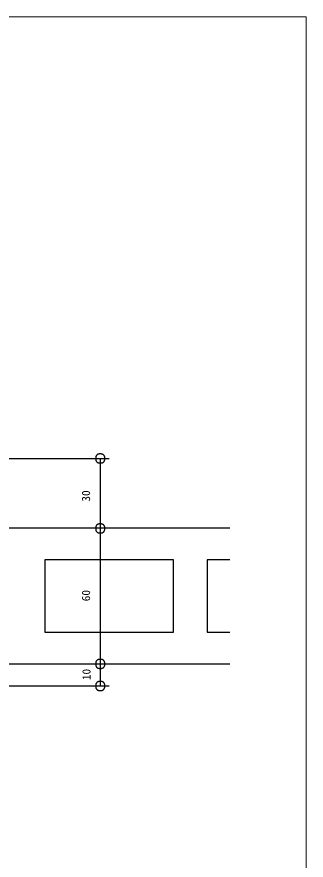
# Model space of a CAD drawing. Units: millimetres, scale not verified. Extents: x -399 to 393, y -290 to 271.
# Drawn here: x 264.8 to 392.9, y -102.1 to 271.2 of the extents above; entities that cross this region are included whole.
import ezdxf
from ezdxf.enums import TextEntityAlignment as Align

# ---------------------------------------------------------------- set-up
doc = ezdxf.new("R2010")
doc.units = ezdxf.units.MM
doc.header["$LTSCALE"] = 2
for name, color, linetype, lineweight in [('0-1_ﾚｲﾔｰ_4', 7, 'Continuous', 25), ('0-3_ﾚｲﾔｰ_1', 7, 'Continuous', 25), ('A-0', 7, 'Continuous', 18)]:
    doc.layers.add(name, color=color, linetype=linetype, lineweight=lineweight)
doc.styles.add('ＭＳ ゴシック', font='')
doc.styles.get('ＭＳ ゴシック').set_extended_font_data('MS Gothic')

msp = doc.modelspace()

# ---------------------------------------------------------------- linework, layer by layer
at = {"layer": '0-1_ﾚｲﾔｰ_4'}
for p, q in [((123.973, 75.731), (305.586, 75.731)), ((301.706, 75.731), (301.706, -24.969)), ((359.086, 44.808), (312.515, 44.808)), ((359.086, 44.808), (338.312, 44.808)), ((349.086, 30.807), (349.086, -1.193)), ((359.086, 30.807), (349.086, 30.807)), ((349.086, -1.193), (359.086, -1.193)), ((338.202, -15.194), (359.086, -15.194)), ((180.669, -24.969), (305.586, -24.969))]:
    msp.add_line(p, q, dxfattribs=at)
for points in [[(299.995, 77.04), (299.919, 76.921), (299.857, 76.798), (299.807, 76.671), (299.77, 76.541), (299.744, 76.409), (299.726, 76.275), (299.715, 76.139), (299.709, 76.002), (299.707, 75.864), (299.707, 75.726), (299.707, 75.588), (299.709, 75.451), (299.715, 75.314), (299.726, 75.179), (299.744, 75.045), (299.77, 74.913), (299.807, 74.784), (299.857, 74.658), (299.919, 74.535), (299.995, 74.417), (300.082, 74.305), (300.178, 74.2), (300.284, 74.103), (300.396, 74.017), (300.514, 73.942), (300.637, 73.879), (300.763, 73.83), (300.892, 73.793), (301.023, 73.767), (301.156, 73.749), (301.29, 73.738), (301.426, 73.733), (301.563, 73.731), (301.701, 73.731), (301.839, 73.731), (301.976, 73.733), (302.113, 73.738), (302.249, 73.749), (302.383, 73.767)], [(303.705, 75.725), (303.705, 75.91), (303.704, 75.987), (303.702, 76.08), (303.697, 76.184), (303.686, 76.298), (303.668, 76.419), (303.642, 76.544), (303.605, 76.671), (303.555, 76.798), (303.492, 76.921), (303.417, 77.04), (303.33, 77.153), (303.233, 77.259), (303.128, 77.356), (303.015, 77.443), (302.896, 77.518), (302.772, 77.581), (302.645, 77.631), (302.515, 77.668), (302.383, 77.694), (302.249, 77.712), (302.113, 77.723), (301.976, 77.729), (301.839, 77.731), (301.701, 77.731), (301.563, 77.731), (301.426, 77.729), (301.29, 77.723), (301.156, 77.712), (301.023, 77.694), (300.892, 77.668), (300.763, 77.631), (300.637, 77.581), (300.514, 77.518), (300.396, 77.443), (300.284, 77.356), (300.178, 77.259), (300.082, 77.153), (299.995, 77.04)], [(302.383, 73.767), (302.515, 73.793), (302.645, 73.83), (302.772, 73.879), (302.896, 73.942), (303.015, 74.017), (303.128, 74.103), (303.233, 74.2), (303.33, 74.305), (303.417, 74.417), (303.492, 74.535), (303.555, 74.658), (303.605, 74.784), (303.642, 74.911), (303.668, 75.035), (303.686, 75.156), (303.697, 75.269), (303.702, 75.373), (303.704, 75.465), (303.705, 75.725)], [(312.515, 44.808), (284.241, 44.808), (254.728, 44.808)], [(299.995, 46.072), (299.919, 45.953), (299.857, 45.829), (299.807, 45.702), (299.77, 45.573), (299.744, 45.44), (299.726, 45.306), (299.715, 45.17), (299.709, 45.033), (299.707, 44.896), (299.707, 44.758), (299.707, 44.62), (299.709, 44.482), (299.715, 44.345), (299.726, 44.21), (299.744, 44.076), (299.77, 43.945), (299.807, 43.816), (299.857, 43.689), (299.919, 43.567), (299.995, 43.448), (300.082, 43.336), (300.178, 43.231), (300.284, 43.135), (300.396, 43.048), (300.514, 42.973), (300.637, 42.911), (300.763, 42.862), (300.892, 42.825), (301.023, 42.798), (301.156, 42.78), (301.29, 42.77), (301.426, 42.764), (301.563, 42.762), (301.701, 42.762), (301.839, 42.762), (301.976, 42.764), (302.113, 42.77), (302.249, 42.78), (302.383, 42.798)], [(303.705, 44.757), (303.705, 44.941), (303.704, 45.019), (303.702, 45.111), (303.697, 45.215), (303.686, 45.329), (303.668, 45.45), (303.642, 45.575), (303.605, 45.703), (303.555, 45.829), (303.492, 45.953), (303.417, 46.072), (303.33, 46.185), (303.233, 46.29), (303.128, 46.387), (303.015, 46.474), (302.896, 46.55), (302.772, 46.613), (302.645, 46.662), (302.515, 46.699), (302.383, 46.726), (302.249, 46.744), (302.113, 46.754), (301.976, 46.76), (301.839, 46.762), (301.701, 46.762), (301.563, 46.762), (301.426, 46.76), (301.29, 46.754), (301.156, 46.744), (301.023, 46.726), (300.892, 46.699), (300.763, 46.662), (300.637, 46.613), (300.514, 46.55), (300.396, 46.474), (300.284, 46.387), (300.178, 46.29), (300.082, 46.185), (299.995, 46.072)], [(302.383, 42.798), (302.515, 42.825), (302.645, 42.862), (302.772, 42.911), (302.896, 42.973), (303.015, 43.048), (303.128, 43.135), (303.233, 43.231), (303.33, 43.336), (303.417, 43.448), (303.492, 43.567), (303.555, 43.689), (303.605, 43.815), (303.642, 43.942), (303.668, 44.067), (303.686, 44.187), (303.697, 44.3), (303.702, 44.404), (303.704, 44.496), (303.705, 44.757)], [(299.995, -13.885), (299.919, -14.004), (299.857, -14.127), (299.807, -14.254), (299.77, -14.384), (299.744, -14.516), (299.726, -14.65), (299.715, -14.786), (299.709, -14.923), (299.707, -15.061), (299.707, -15.199), (299.707, -15.337), (299.709, -15.474), (299.715, -15.611), (299.726, -15.746), (299.744, -15.88), (299.77, -16.012), (299.807, -16.141), (299.857, -16.267), (299.919, -16.39), (299.995, -16.508), (300.082, -16.62), (300.178, -16.725), (300.284, -16.822), (300.396, -16.908), (300.514, -16.983), (300.637, -17.046), (300.763, -17.095), (300.892, -17.132), (301.023, -17.158), (301.156, -17.176), (301.29, -17.187), (301.426, -17.192), (301.563, -17.194), (301.701, -17.195), (301.839, -17.194), (301.976, -17.192), (302.113, -17.187), (302.249, -17.176), (302.383, -17.158)], [(303.705, -15.2), (303.705, -15.015), (303.704, -14.938), (303.702, -14.846), (303.697, -14.741), (303.686, -14.627), (303.668, -14.506), (303.642, -14.381), (303.605, -14.254), (303.555, -14.127), (303.492, -14.004), (303.417, -13.885), (303.33, -13.772), (303.233, -13.666), (303.128, -13.569), (303.015, -13.482), (302.896, -13.407), (302.772, -13.344), (302.645, -13.294), (302.515, -13.257), (302.383, -13.231), (302.249, -13.213), (302.113, -13.202), (301.976, -13.196), (301.839, -13.194), (301.701, -13.194), (301.563, -13.194), (301.426, -13.196), (301.29, -13.202), (301.156, -13.213), (301.023, -13.231), (300.892, -13.257), (300.763, -13.294), (300.637, -13.344), (300.514, -13.407), (300.396, -13.482), (300.284, -13.569), (300.178, -13.666), (300.082, -13.772), (299.995, -13.885)], [(254.495, -15.194), (284.051, -15.194)], [(284.051, -15.194), (312.366, -15.194), (338.202, -15.194)], [(302.383, -17.158), (302.515, -17.132), (302.645, -17.095), (302.772, -17.046), (302.896, -16.983), (303.015, -16.908), (303.128, -16.822), (303.233, -16.725), (303.33, -16.62), (303.417, -16.508), (303.492, -16.39), (303.555, -16.267), (303.605, -16.141), (303.642, -16.015), (303.668, -15.89), (303.686, -15.769), (303.697, -15.656), (303.702, -15.552), (303.704, -15.461), (303.705, -15.2)], [(299.995, -23.659), (299.919, -23.778), (299.857, -23.902), (299.807, -24.029), (299.77, -24.158), (299.744, -24.291), (299.726, -24.425), (299.715, -24.561), (299.709, -24.698), (299.707, -24.835), (299.707, -24.973), (299.707, -25.111), (299.709, -25.249), (299.715, -25.386), (299.726, -25.521), (299.744, -25.655), (299.77, -25.786), (299.807, -25.915), (299.857, -26.042), (299.919, -26.164), (299.995, -26.283), (300.082, -26.395), (300.178, -26.5), (300.284, -26.596), (300.396, -26.683), (300.514, -26.758), (300.637, -26.82), (300.763, -26.869), (300.892, -26.906), (301.023, -26.933), (301.156, -26.951), (301.29, -26.961), (301.426, -26.967), (301.563, -26.969), (301.701, -26.969), (301.839, -26.969), (301.976, -26.967), (302.113, -26.961), (302.249, -26.951), (302.383, -26.933)], [(303.705, -24.974), (303.705, -24.79), (303.704, -24.712), (303.702, -24.62), (303.697, -24.516), (303.686, -24.402), (303.668, -24.281), (303.642, -24.156), (303.605, -24.028), (303.555, -23.902), (303.492, -23.778), (303.417, -23.659), (303.33, -23.546), (303.233, -23.441), (303.128, -23.344), (303.015, -23.257), (302.896, -23.181), (302.772, -23.118), (302.645, -23.069), (302.515, -23.032), (302.383, -23.005), (302.249, -22.987), (302.113, -22.977), (301.976, -22.971), (301.839, -22.969), (301.701, -22.969), (301.563, -22.969), (301.426, -22.971), (301.29, -22.977), (301.156, -22.987), (301.023, -23.005), (300.892, -23.032), (300.763, -23.069), (300.637, -23.118), (300.514, -23.181), (300.396, -23.257), (300.284, -23.344), (300.178, -23.441), (300.082, -23.546), (299.995, -23.659)], [(302.383, -26.933), (302.515, -26.906), (302.645, -26.869), (302.772, -26.82), (302.896, -26.758), (303.015, -26.683), (303.128, -26.596), (303.233, -26.5), (303.33, -26.395), (303.417, -26.283), (303.492, -26.164), (303.555, -26.042), (303.605, -25.916), (303.642, -25.789), (303.668, -25.664), (303.686, -25.544), (303.697, -25.431), (303.702, -25.327), (303.704, -25.235), (303.705, -24.974)]]:
    msp.add_lwpolyline(points, dxfattribs=at)
msp.add_lwpolyline([(334.086, 30.807), (277.086, 30.807), (277.086, -1.193), (334.086, -1.193)], close=True, dxfattribs=at)
at = {"layer": '0-3_ﾚｲﾔｰ_1'}
for p, q in [((359.086, 44.808), (338.312, 44.808)), ((349.086, 30.807), (349.086, -1.193)), ((359.086, 30.807), (349.086, 30.807)), ((349.086, -1.193), (359.086, -1.193)), ((338.202, -15.194), (359.086, -15.194))]:
    msp.add_line(p, q, dxfattribs=at)
for points in [[(338.312, 44.808), (312.515, 44.808), (284.241, 44.808), (254.728, 44.808)], [(254.495, -15.194), (284.051, -15.194), (312.366, -15.194), (338.202, -15.194)]]:
    msp.add_lwpolyline(points, dxfattribs=at)
msp.add_lwpolyline([(334.086, 30.807), (277.086, 30.807), (277.086, -1.193), (334.086, -1.193)], close=True, dxfattribs=at)
at = {"layer": 'A-0', "color": 6}
for p, q in [((-399.205, 271.218), (392.924, 271.218)), ((392.924, 271.218), (392.924, -290.365))]:
    msp.add_line(p, q, dxfattribs=at)

# ---------------------------------------------------------------- texts
at = {"layer": '0-1_ﾚｲﾔｰ_4', "color": 4, "style": 'ＭＳ ゴシック'}
for s, p in [('30', (298.299, 56.633)), ('60', (298.299, 12.529)), ('10', (298.503, -22.386))]:
    msp.add_text(s, height=3.666, rotation=90, dxfattribs=at).set_placement(p, align=Align.BOTTOM_LEFT)

doc.saveas('drawing.dxf')
